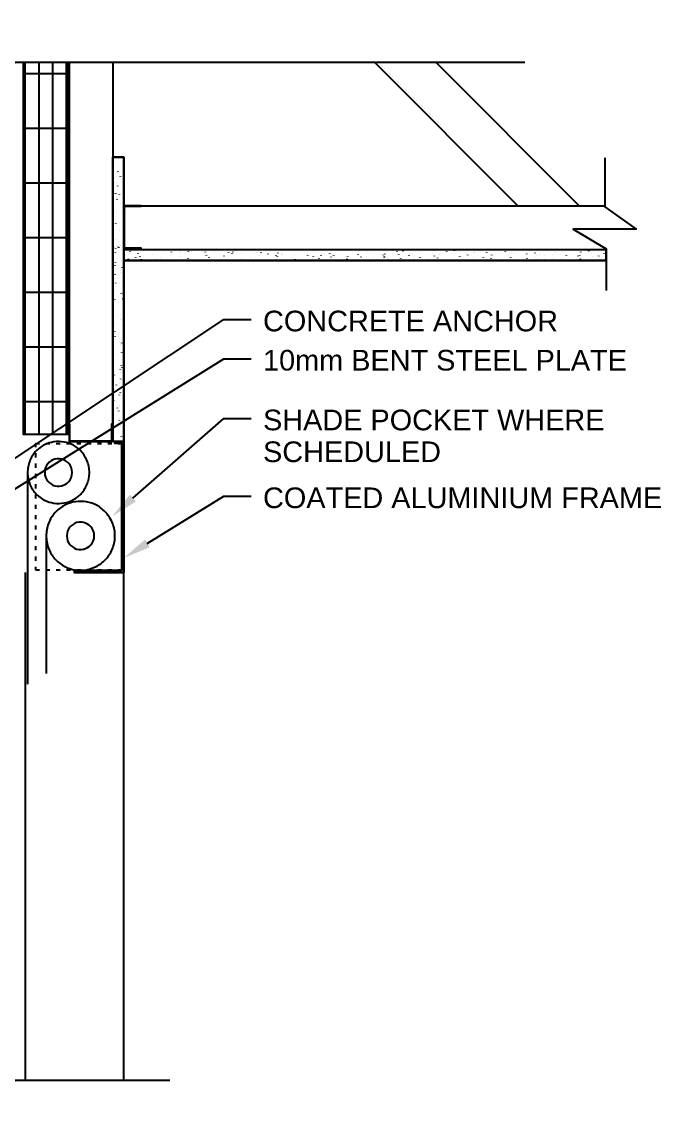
# Model space of a CAD drawing. Header units: millimetres. Extents: x 14345 to 64157, y -11631 to -3212.
# Drawn here: x 20257 to 24897, y -11631 to -3629 of the extents above; entities that cross this region are included whole.
import ezdxf

# ---------------------------------------------------------------- set-up
doc = ezdxf.new("R2010")
doc.units = ezdxf.units.MM
doc.header["$MEASUREMENT"] = 0
doc.layers.add('NewA-Zz_20_10_90-T_TextWindow', color=7, linetype='Continuous')
doc.layers.add('NewA-Zz_30_30-P_ExternalReferenceDrawing', color=7, linetype='Continuous')
doc.styles.add('GENERATED_STYLE_1', font='')
doc.styles.get('GENERATED_STYLE_1').set_extended_font_data('Arial')

msp = doc.modelspace()

# ---------------------------------------------------------------- hatches: boundary and pattern name
at = {"layer": 'NewA-Zz_30_30-P_ExternalReferenceDrawing', "linetype": 'Continuous', "lineweight": 13}
for points in [[(21084.6, -7110.7), (21041.2, -7061), (20912.1, -7217.6)], [(21185.1, -7443), (21150.2, -7386.9), (20996.7, -7520.3)]]:
    msp.add_hatch(color=7, dxfattribs=at).paths.add_polyline_path(points)

# ---------------------------------------------------------------- linework, layer by layer
at = {"layer": 'NewA-Zz_30_30-P_ExternalReferenceDrawing', "linetype": 'Continuous', "flags": 128}
for points in [[(18130.8, -3933.6), (19798.7, -3933.6), (20014.6, -3628.8), (20014.6, -4238.4), (20206.2, -3920.9), (23908.2, -3920.9)], [(20592.4, -3920.9), (20592.4, -6624.9), (20267.5, -6624.9), (20267.5, -3920.9)], [(20281.3, -6624.9), (20281.3, -3920.9)], [(20380.8, -6624.9), (20380.8, -3920.9)], [(20480.3, -6624.9), (20480.3, -3920.9)], [(20579.7, -6624.9), (20579.7, -3920.9)], [(20599.9, -3920.9), (20599.9, -6624.9)], [(20917.4, -3920.9), (20917.4, -4609.9)], [(23858.5, -4962.3), (22817.1, -3920.9)], [(24304, -4962.3), (23262.6, -3920.9)], [(20592.4, -4005.5), (20267.5, -4005.5)], [(20592.4, -4402.4), (20267.5, -4402.4)], [(20636.9, -7610.2), (20636.9, -7625), (20996.7, -7625), (20996.7, -4609.9)], [(20996.7, -4609.9), (20917.4, -4609.9), (20917.4, -6674.7)], [(20920.5, -4615.1), (20920.5, -4616.2)], [(20956.5, -4626.8), (20956.5, -4627.8)], [(20989.3, -4623.6), (20989.3, -4624.7)], [(24489.2, -4615.1), (24489.2, -4970.7), (24717.8, -5133.7), (24260.6, -5133.7), (24498.8, -5276.6), (24498.8, -5579.3)], [(20943.8, -4721), (20943.8, -4722)], [(20953.3, -4712.5), (20953.3, -4713.6)], [(20996.7, -4673.4), (20996.7, -4674.4)], [(20592.4, -4799.3), (20267.5, -4799.3)], [(20942.8, -4747.4), (20942.8, -4748.5)], [(20953.3, -4723.1), (20953.3, -4724.2)], [(20959.7, -4760.1), (20959.7, -4761.2)], [(20969.2, -4750.6), (20969.2, -4751.7)], [(20980.9, -4747.4), (20980.9, -4748.5)], [(20922.6, -4874.4), (20922.6, -4875.5)], [(20939.6, -4872.3), (20939.6, -4873.4)], [(20950.2, -4819.4), (20950.2, -4820.5)], [(20963.9, -4879.7), (20963.9, -4880.8)], [(20991.4, -4858.6), (20991.4, -4859.6)], [(20919.5, -4886.1), (20919.5, -4887.1)], [(20941.7, -4905.1), (20941.7, -4906.2)], [(20947, -4915.7), (20947, -4916.8)], [(20975.6, -4948.5), (20975.6, -4949.6)], [(20917.4, -5002.5), (20917.4, -5003.6)], [(20943.8, -5012), (20943.8, -5013.1)], [(20985.1, -5012), (20985.1, -5013.1)], [(20996.7, -4962.3), (24497.7, -4962.3)], [(20935.3, -5074.5), (20935.3, -5075.5)], [(20936.4, -5090.3), (20936.4, -5091.4)], [(20940.6, -5108.3), (20940.6, -5109.4)], [(20945.9, -5081.9), (20945.9, -5082.9)], [(20989.3, -5042.7), (20989.3, -5043.8)], [(20592.4, -5196.2), (20267.5, -5196.2)], [(20939.6, -5134.8), (20939.6, -5135.8)], [(20965, -5139), (20965, -5140.1)], [(20993.6, -5135.8), (20993.6, -5136.9)], [(20919.5, -5261.8), (20919.5, -5262.8)], [(20935.3, -5274.5), (20935.3, -5275.5)], [(20937.5, -5204.6), (20937.5, -5205.7)], [(20953.3, -5261.8), (20953.3, -5262.8)], [(20959.7, -5267.1), (20959.7, -5268.1)], [(20974.5, -5248), (20974.5, -5249.1)], [(20985.1, -5229), (20985.1, -5230)], [(20993.6, -5220.5), (20993.6, -5221.6)], [(20996.7, -5279.8), (24497.7, -5279.8)], [(21079.3, -5280.8), (21079.3, -5281.9)], [(21859.3, -5279.8), (21859.3, -5280.8)], [(22955.7, -5280.8), (22955.7, -5281.9)], [(23666.9, -5280.8), (23666.9, -5281.9)], [(20934.3, -5300.9), (20934.3, -5302)], [(20996.7, -5360.2), (24497.7, -5360.2)], [(21027.4, -5348.6), (21027.4, -5349.6)], [(21032.7, -5286.1), (21032.7, -5287.2)], [(21041.2, -5295.7), (21041.2, -5296.7)], [(21075, -5340.1), (21075, -5341.2)], [(21080.3, -5339), (21080.3, -5340.1)], [(21099.4, -5310.5), (21099.4, -5311.5)], [(21113.1, -5331.6), (21113.1, -5332.7)], [(21123.7, -5351.7), (21123.7, -5352.8)], [(21175.6, -5284), (21175.6, -5285.1)], [(21207.3, -5318.9), (21207.3, -5320)], [(21219, -5290.4), (21219, -5291.4)], [(21220, -5354.9), (21220, -5356)], [(21224.3, -5350.7), (21224.3, -5351.7)], [(21264.5, -5340.1), (21264.5, -5341.2)], [(21271.9, -5287.2), (21271.9, -5288.2)], [(21273, -5349.6), (21273, -5350.7)], [(21286.7, -5292.5), (21286.7, -5293.5)], [(21316.3, -5358.1), (21316.3, -5359.2)], [(21335.4, -5324.2), (21335.4, -5325.3)], [(21339.6, -5297.8), (21339.6, -5298.8)], [(21368.2, -5290.4), (21368.2, -5291.4)], [(21402.1, -5292.5), (21402.1, -5293.5)], [(21410.5, -5302), (21410.5, -5303.1)], [(21411.6, -5332.7), (21411.6, -5333.8)], [(21450.8, -5345.4), (21450.8, -5346.5)], [(21462.4, -5344.3), (21462.4, -5345.4)], [(21464.5, -5293.5), (21464.5, -5294.6)], [(21488.9, -5296.7), (21488.9, -5297.8)], [(21560.8, -5296.7), (21560.8, -5297.8)], [(21588.3, -5297.8), (21588.3, -5298.8)], [(21594.7, -5322.1), (21594.7, -5323.2)], [(21600, -5281.9), (21600, -5283)], [(21601, -5316.8), (21601, -5317.9)], [(21613.7, -5336.9), (21613.7, -5338)], [(21633.8, -5347.5), (21633.8, -5348.6)], [(21642.3, -5357), (21642.3, -5358.1)], [(21657.1, -5299.9), (21657.1, -5300.9)], [(21723.8, -5327.4), (21723.8, -5328.5)], [(21725.9, -5357), (21725.9, -5358.1)], [(21727, -5302), (21727, -5303.1)], [(21753.4, -5303.1), (21753.4, -5304.1)], [(21771.4, -5299.9), (21771.4, -5300.9)], [(21779.9, -5308.4), (21779.9, -5309.4)], [(21788.4, -5297.8), (21788.4, -5298.8)], [(21820.1, -5352.8), (21820.1, -5353.9)], [(21849.7, -5306.2), (21849.7, -5307.3)], [(21850.8, -5347.5), (21850.8, -5348.6)], [(21913.2, -5338), (21913.2, -5339)], [(21946.1, -5309.4), (21946.1, -5310.5)], [(21957.7, -5304.1), (21957.7, -5305.2)], [(21976.7, -5281.9), (21976.7, -5283)], [(21983.1, -5326.3), (21983.1, -5327.4)], [(21988.4, -5285.1), (21988.4, -5286.1)], [(21990.5, -5303.1), (21990.5, -5304.1)], [(22003.2, -5353.9), (22003.2, -5354.9)], [(22042.4, -5312.6), (22042.4, -5313.6)], [(22101.6, -5322.1), (22101.6, -5323.2)], [(22111.2, -5331.6), (22111.2, -5332.7)], [(22115.4, -5305.2), (22115.4, -5306.2)], [(22115.4, -5343.3), (22115.4, -5344.3)], [(22138.7, -5315.8), (22138.7, -5316.8)], [(22140.8, -5306.2), (22140.8, -5307.3)], [(22149.3, -5315.8), (22149.3, -5316.8)], [(22189.5, -5359.2), (22189.5, -5360.2)], [(22235, -5318.9), (22235, -5320)], [(22238.2, -5351.7), (22238.2, -5352.8)], [(22247.7, -5284), (22247.7, -5285.1)], [(22289, -5304.1), (22289, -5305.2)], [(22327.1, -5311.5), (22327.1, -5312.6)], [(22331.3, -5322.1), (22331.3, -5323.2)], [(22370.4, -5329.5), (22370.4, -5330.6)], [(22375.7, -5289.3), (22375.7, -5290.4)], [(22413.8, -5344.3), (22413.8, -5345.4)], [(22427.6, -5325.3), (22427.6, -5326.3)], [(22477.3, -5287.2), (22477.3, -5288.2)], [(22491.1, -5308.4), (22491.1, -5309.4)], [(22499.6, -5334.8), (22499.6, -5335.9)], [(22502.7, -5309.4), (22502.7, -5310.5)], [(22510.1, -5313.6), (22510.1, -5314.7)], [(22518.6, -5322.1), (22518.6, -5323.2)], [(22523.9, -5328.5), (22523.9, -5329.5)], [(22603.3, -5328.5), (22603.3, -5329.5)], [(22616, -5348.6), (22616, -5349.6)], [(22620.2, -5331.6), (22620.2, -5332.7)], [(22626.6, -5354.9), (22626.6, -5356)], [(22635, -5287.2), (22635, -5288.2)], [(22696.4, -5317.9), (22696.4, -5318.9)], [(22716.5, -5334.8), (22716.5, -5335.9)], [(22758.9, -5333.8), (22758.9, -5334.8)], [(22764.1, -5292.5), (22764.1, -5293.5)], [(22790.6, -5309.4), (22790.6, -5310.5)], [(22812.8, -5338), (22812.8, -5339)], [(22879.5, -5320), (22879.5, -5321.1)], [(22886.9, -5339), (22886.9, -5340.1)], [(22888, -5329.5), (22888, -5330.6)], [(22891.1, -5312.6), (22891.1, -5313.6)], [(22910.2, -5341.2), (22910.2, -5342.2)], [(22915.5, -5349.6), (22915.5, -5350.7)], [(22979, -5293.5), (22979, -5294.6)], [(22991.7, -5314.7), (22991.7, -5315.8)], [(23006.5, -5344.3), (23006.5, -5345.4)], [(23013.9, -5359.2), (23013.9, -5360.2)], [(23023.4, -5291.4), (23023.4, -5292.5)], [(23026.6, -5281.9), (23026.6, -5283)], [(23052, -5284), (23052, -5285.1)], [(23065.8, -5325.3), (23065.8, -5326.3)], [(23102.8, -5347.5), (23102.8, -5348.6)], [(23103.9, -5333.8), (23103.9, -5334.8)], [(23117.6, -5354.9), (23117.6, -5356)], [(23146.2, -5336.9), (23146.2, -5338)], [(23148.3, -5287.2), (23148.3, -5288.2)], [(23151.5, -5296.7), (23151.5, -5297.8)], [(23199.1, -5350.7), (23199.1, -5351.7)], [(23244.6, -5290.4), (23244.6, -5291.4)], [(23249.9, -5327.4), (23249.9, -5328.5)], [(23257.3, -5335.9), (23257.3, -5336.9)], [(23275.3, -5342.2), (23275.3, -5343.3)], [(23278.5, -5316.8), (23278.5, -5317.9)], [(23291.2, -5315.8), (23291.2, -5316.8)], [(23295.4, -5353.9), (23295.4, -5354.9)], [(23340.9, -5293.5), (23340.9, -5294.6)], [(23391.7, -5357), (23391.7, -5358.1)], [(23396, -5288.2), (23396, -5289.3)], [(23410.8, -5294.6), (23410.8, -5295.7)], [(23416.1, -5356), (23416.1, -5357)], [(23435.1, -5331.6), (23435.1, -5332.7)], [(23437.2, -5296.7), (23437.2, -5297.8)], [(23479.6, -5298.8), (23479.6, -5299.9)], [(23493.3, -5320), (23493.3, -5321.1)], [(23533.6, -5299.9), (23533.6, -5300.9)], [(23534.6, -5341.2), (23534.6, -5342.2)], [(23539.9, -5299.9), (23539.9, -5300.9)], [(23573.8, -5284), (23573.8, -5285.1)], [(23605.5, -5339), (23605.5, -5340.1)], [(23619.3, -5333.8), (23619.3, -5334.8)], [(23627.7, -5343.3), (23627.7, -5344.3)], [(23629.9, -5303.1), (23629.9, -5304.1)], [(23662.7, -5346.5), (23662.7, -5347.5)], [(23666.9, -5320), (23666.9, -5321.1)], [(23726.2, -5306.2), (23726.2, -5307.3)], [(23756.9, -5286.1), (23756.9, -5287.2)], [(23765.3, -5295.7), (23765.3, -5296.7)], [(23792.8, -5321.1), (23792.8, -5322.1)], [(23799.2, -5298.8), (23799.2, -5299.9)], [(23804.5, -5339), (23804.5, -5340.1)], [(23823.5, -5309.4), (23823.5, -5310.5)], [(23869, -5286.1), (23869, -5287.2)], [(23919.8, -5312.6), (23919.8, -5313.6)], [(23922, -5344.3), (23922, -5345.4)], [(23927.3, -5304.1), (23927.3, -5305.2)], [(23943.1, -5290.4), (23943.1, -5291.4)], [(23981.2, -5305.2), (23981.2, -5306.2)], [(23988.6, -5340.1), (23988.6, -5341.2)], [(23993.9, -5326.3), (23993.9, -5327.4)], [(23997.1, -5349.6), (23997.1, -5350.7)], [(24016.2, -5315.8), (24016.2, -5316.8)], [(24051.1, -5349.6), (24051.1, -5350.7)], [(24054.3, -5324.2), (24054.3, -5325.3)], [(24106.1, -5345.4), (24106.1, -5346.5)], [(24112.5, -5318.9), (24112.5, -5320)], [(24126.2, -5292.5), (24126.2, -5293.5)], [(24134.7, -5302), (24134.7, -5303.1)], [(24168.6, -5287.2), (24168.6, -5288.2)], [(24174.9, -5345.4), (24174.9, -5346.5)], [(24186.5, -5302), (24186.5, -5303.1)], [(24208.8, -5322.1), (24208.8, -5323.2)], [(24293.4, -5327.4), (24293.4, -5328.5)], [(24305.1, -5325.3), (24305.1, -5326.3)], [(24310.4, -5348.6), (24310.4, -5349.6)], [(24312.5, -5297.8), (24312.5, -5298.8)], [(24315.7, -5307.3), (24315.7, -5308.4)], [(24318.8, -5281.9), (24318.8, -5283)], [(24358, -5347.5), (24358, -5348.6)], [(24366.5, -5357), (24366.5, -5358.1)], [(24370.7, -5291.4), (24370.7, -5292.5)], [(24401.4, -5328.5), (24401.4, -5329.5)], [(24438.4, -5353.9), (24438.4, -5354.9)], [(24442.7, -5327.4), (24442.7, -5328.5)], [(24481.8, -5310.5), (24481.8, -5311.5)], [(24495.6, -5299.9), (24495.6, -5300.9)], [(24495.6, -5331.6), (24495.6, -5332.7)], [(20931.1, -5397.3), (20931.1, -5398.3)], [(20934.3, -5372.9), (20934.3, -5374)], [(20981.9, -5399.4), (20981.9, -5400.4)], [(20983, -5412.1), (20983, -5413.1)], [(20927.9, -5493.6), (20927.9, -5494.6)], [(20930.1, -5460.8), (20930.1, -5461.8)], [(20939.6, -5452.3), (20939.6, -5453.3)], [(20970.3, -5450.2), (20970.3, -5451.2)], [(20592.4, -5593), (20267.5, -5593)], [(20924.8, -5589.9), (20924.8, -5590.9)], [(20929, -5575.1), (20929, -5576.1)], [(20935.3, -5523.2), (20935.3, -5524.3)], [(20961.8, -5526.4), (20961.8, -5527.4)], [(20977.7, -5598.3), (20977.7, -5599.4)], [(20987.2, -5589.9), (20987.2, -5590.9)], [(20995.7, -5545.4), (20995.7, -5546.5)], [(20927.9, -5643.8), (20927.9, -5644.9)], [(20955.5, -5655.5), (20955.5, -5656.5)], [(20988.3, -5637.5), (20988.3, -5638.6)], [(20992.5, -5641.7), (20992.5, -5642.8)], [(20921.6, -5686.2), (20921.6, -5687.2)], [(20969.2, -5749.7), (20969.2, -5750.7)], [(20989.3, -5738), (20989.3, -5739.1)], [(19751.1, -7099.1), (21722.7, -5788.8), (21921.7, -5788.8)], [(20918.4, -5783.5), (20918.4, -5784.6)], [(20923.7, -5830.1), (20923.7, -5831.2)], [(20932.2, -5821.6), (20932.2, -5822.7)], [(20948, -5762.4), (20948, -5763.4)], [(20975.6, -5781.4), (20975.6, -5782.5)], [(20977.7, -5787.8), (20977.7, -5788.8)], [(20986.1, -5834.3), (20986.1, -5835.4)], [(20927.9, -5874.6), (20927.9, -5875.6)], [(20932.2, -5910.5), (20932.2, -5911.6)], [(20957.6, -5914.8), (20957.6, -5915.8)], [(20592.4, -5989.9), (20267.5, -5989.9)], [(20963.9, -5950.8), (20963.9, -5951.8)], [(20971.3, -5967.7), (20971.3, -5968.8)], [(20979.8, -5959.2), (20979.8, -5960.3)], [(20983, -5930.7), (20983, -5931.7)], [(19937.3, -7184.8), (21722.7, -6073.5), (21921.7, -6073.5)], [(20921.6, -6013.2), (20921.6, -6014.3)], [(20923.7, -6076.7), (20923.7, -6077.8)], [(20952.3, -6042.8), (20952.3, -6043.9)], [(20979.8, -6027), (20979.8, -6028)], [(20969.2, -6150.8), (20969.2, -6151.8)], [(20976.6, -6123.3), (20976.6, -6124.3)], [(20981.9, -6138.1), (20981.9, -6139.1)], [(20925.8, -6191), (20925.8, -6192.1)], [(20973.4, -6220.6), (20973.4, -6221.7)], [(20974.5, -6175.1), (20974.5, -6176.2)], [(20927.9, -6299), (20927.9, -6300)], [(20941.7, -6264), (20941.7, -6265.1)], [(20954.4, -6302.1), (20954.4, -6303.2)], [(20962.9, -6250.3), (20962.9, -6251.3)], [(20970.3, -6316.9), (20970.3, -6318)], [(20994.6, -6307.4), (20994.6, -6308.5)], [(20592.4, -6386.8), (20267.5, -6386.8)], [(20922.6, -6375.2), (20922.6, -6376.2)], [(20963.9, -6337.1), (20963.9, -6338.1)], [(20973.4, -6328.6), (20973.4, -6329.6)], [(20948, -6431.2), (20948, -6432.3)], [(20958.6, -6452.4), (20958.6, -6453.5)], [(20967.1, -6413.3), (20967.1, -6414.3)], [(20918.4, -6560.4), (20918.4, -6561.4)], [(20961.8, -6520.1), (20961.8, -6521.2)], [(20963.9, -6509.6), (20963.9, -6510.6)], [(21062.3, -7085.3), (21722.7, -6507.4), (21921.7, -6507.4)], [(20917.4, -6577.3), (20917.4, -6578.4)], [(20960.7, -6605.9), (20960.7, -6606.9)], [(20970.3, -6563.5), (20970.3, -6564.6)], [(20976.6, -6639.7), (20976.6, -6640.8)], [(20996.7, -6566.7), (20996.7, -6567.8)], [(20357.5, -6714.9), (20357.5, -6689.5), (20385, -6689.5)], [(20429.5, -6689.5), (20460.2, -6689.5)], [(20504.6, -6689.5), (20534.2, -6689.5)], [(20579.7, -6689.5), (20609.4, -6689.5)], [(20636.9, -7610.2), (20981.9, -7610.2), (20981.9, -6689.5), (20932.2, -6689.5), (20932.2, -6674.7), (20996.7, -6674.7), (20996.7, -7625), (20636.9, -7625)], [(20654.9, -6689.5), (20684.5, -6689.5)], [(20730, -6689.5), (20759.7, -6689.5)], [(20805.2, -6689.5), (20834.8, -6689.5)], [(20879.3, -6689.5), (20909.9, -6689.5)], [(20954.4, -6689.5), (20981.9, -6689.5), (20981.9, -6714.9)], [(20996.7, -6674.7), (20996.7, -6675.7)], [(20357.5, -6790), (20357.5, -6760.4)], [(20981.9, -6760.4), (20981.9, -6790)], [(20357.5, -6865.2), (20357.5, -6834.5)], [(20981.9, -6834.5), (20981.9, -6865.2)], [(20297.2, -6900.1), (20297.2, -8437.8)], [(20357.5, -6940.3), (20357.5, -6909.6)], [(20981.9, -6909.6), (20981.9, -6940.3)], [(20357.5, -7015.4), (20357.5, -6984.8)], [(20981.9, -6984.8), (20981.9, -7015.4)], [(20357.5, -7089.5), (20357.5, -7059.9)], [(20981.9, -7059.9), (20981.9, -7089.5)], [(21167.1, -7414.4), (21722.7, -7072.6), (21921.7, -7072.6)], [(20357.5, -7164.7), (20357.5, -7135)], [(20981.9, -7135), (20981.9, -7164.7)], [(20357.5, -7239.8), (20357.5, -7210.2)], [(20981.9, -7210.2), (20981.9, -7239.8)], [(20357.5, -7315), (20357.5, -7285.3)], [(20357.5, -7390.1), (20357.5, -7360.5)], [(20432.6, -7360.5), (20432.6, -8359.5)], [(20981.9, -7285.3), (20981.9, -7315)], [(20981.9, -7360.5), (20981.9, -7390.1)], [(20357.5, -7465.2), (20357.5, -7434.5)], [(20981.9, -7434.5), (20981.9, -7465.2)], [(20357.5, -7540.4), (20357.5, -7509.7)], [(20981.9, -7509.7), (20981.9, -7540.4)], [(20357.5, -7610.2), (20357.5, -7584.8)], [(20981.9, -7584.8), (20981.9, -7610.2), (20954.4, -7610.2)], [(20282.4, -11313.3), (20282.4, -7625)], [(20385, -7610.2), (20357.5, -7610.2)], [(20460.2, -7610.2), (20429.5, -7610.2)], [(20534.2, -7610.2), (20504.6, -7610.2)], [(20609.4, -7610.2), (20579.7, -7610.2)], [(20684.5, -7610.2), (20654.9, -7610.2)], [(20759.7, -7610.2), (20730, -7610.2)], [(20834.8, -7610.2), (20805.2, -7610.2)], [(20909.9, -7610.2), (20879.3, -7610.2)], [(20996.7, -11313.3), (20996.7, -7625)], [(18130.8, -11326), (19798.7, -11326), (20014.6, -11021.2), (20014.6, -11630.8), (20206.2, -11313.3), (21330.1, -11313.3)]]:
    msp.add_lwpolyline(points, dxfattribs=at)
for points in [[(20917.4, -6674.7), (20917.4, -4609.9), (20996.7, -4609.9), (20996.7, -6674.7)], [(21122.7, -4966.5), (21122.7, -4962.3), (20996.7, -4962.3), (20996.7, -5274.5), (21122.7, -5274.5), (21122.7, -5271.3), (21001, -5271.3), (21001, -4966.5)], [(20996.7, -5360.2), (20996.7, -5279.8), (24497.7, -5279.8), (24497.7, -5360.2)], [(20604.1, -6549.8), (20599.9, -6549.8), (20599.9, -6674.7), (20912.1, -6674.7), (20912.1, -6549.8), (20907.8, -6549.8), (20907.8, -6671.5), (20604.1, -6671.5)]]:
    msp.add_lwpolyline(points, close=True, dxfattribs=at)
for points in [[(20747, -6900.1), (20744.8, -6870.5), (20739.6, -6841.9, 0.086621), (20702.1, -6765.1, 0.088636), (20646.7, -6712.1, 0.16372), (20507.6, -6675.8, 0.163921), (20374.5, -6729.7, 0.088796), (20326.4, -6789.4, 0.086695), (20299.3, -6870.5), (20297.2, -6900.1), (20299.3, -6929.7, 0.086565), (20326.5, -7010.6, 0.088675), (20374.6, -7070.3, 0.163783), (20507.6, -7124.1, 0.163508), (20646.6, -7087.8, 0.088456), (20702, -7034.9, 0.086468), (20739.6, -6958.3), (20744.8, -6929.7)], [(20622.1, -6900.1), (20620, -6880), (20614.7, -6862, 0.324255), (20512.6, -6800.4, 0.324999), (20424.2, -6880), (20422.1, -6900.1), (20424.2, -6919.1, 0.32493), (20512, -6999.4, 0.322789), (20614.7, -6938.2), (20620, -6919.1)], [(20932.2, -7360.5), (20930.1, -7327.7), (20923.7, -7294.8, 0.085633), (20881.4, -7209.3, 0.088125), (20819.4, -7150.5, 0.164161), (20665.1, -7110.6, 0.164211), (20517.8, -7171, 0.088329), (20464.7, -7237.6, 0.086014), (20434.8, -7327.7), (20432.6, -7360.5), (20434.8, -7392.2, 0.087056), (20464.4, -7482.3, 0.089127), (20517.5, -7548.9, 0.164112), (20665.4, -7609.1, 0.163697), (20820.2, -7569.1, 0.088764), (20882, -7510.3, 0.086836), (20923.7, -7425), (20930.1, -7392.2)], [(20781.9, -7360.5), (20780.8, -7340.4), (20774.5, -7321.3, 0.32237), (20672.2, -7260.5, 0.322203), (20584, -7340.4), (20581.9, -7360.5), (20584, -7379.5, 0.322177), (20672.2, -7459.3, 0.322385), (20774.5, -7398.6), (20780.8, -7379.5)]]:
    msp.add_lwpolyline(points, format="xyb", close=True, dxfattribs=at)

# ---------------------------------------------------------------- texts
at = {"layer": 'NewA-Zz_20_10_90-T_TextWindow', "linetype": 'Continuous', "char_height": 150, "attachment_point": 1, "style": 'GENERATED_STYLE_1'}
for s, insert in [('\\A1;{\\fArial|b0|i0|c0|p34;CONCRETE ANCHOR}', (22007.4, -5724.9)), ('\\A1;{\\fArial|b0|i0|c0|p34;10mm BENT STEEL PLATE}', (22007.4, -6009.6)), ('\\A1;{\\fArial|b0|i0|c0|p34;COATED ALUMINIUM FRAME}', (22007.4, -7008.7))]:
    msp.add_mtext(s, dxfattribs=dict(at, insert=insert))
at = {"layer": 'NewA-Zz_20_10_90-T_TextWindow', "linetype": 'Continuous', "insert": (22007.4, -6443.5), "char_height": 150, "attachment_point": 1, "line_spacing_factor": 0.92341, "style": 'GENERATED_STYLE_1'}
msp.add_mtext('\\A1;{\\fArial|b0|i0|c0|p34;SHADE POCKET WHERE\\P\\fArial|b0|i0|c0|p34;SCHEDULED}', dxfattribs=at)

doc.saveas('drawing.dxf')
